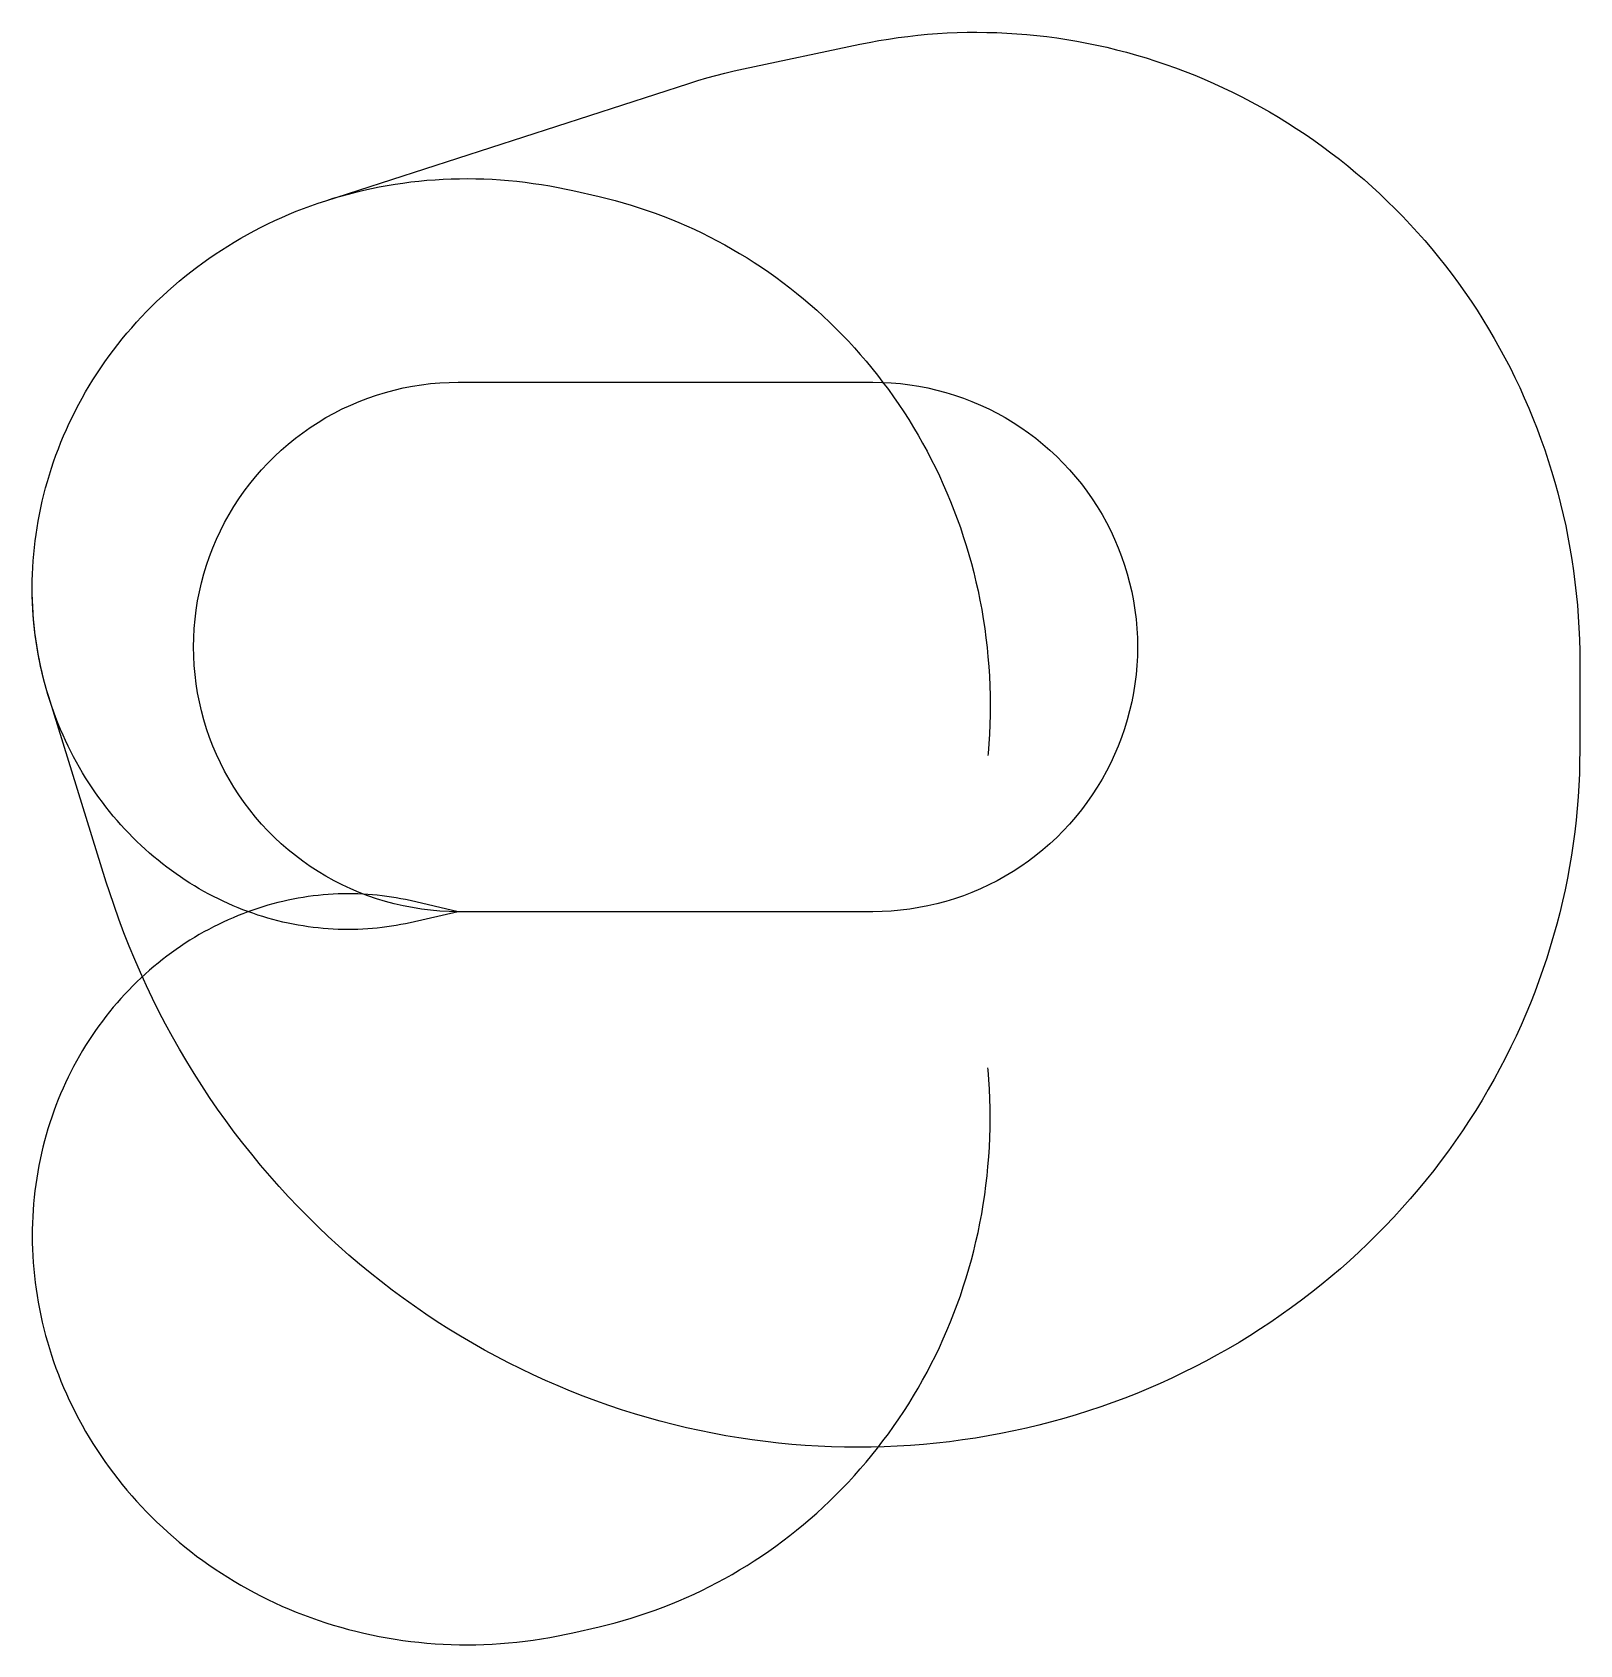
# Model space of a CAD drawing. Header units: metres. Extents: x -24316 to 63997, y -41827 to 50177.
import ezdxf

# ---------------------------------------------------------------- set-up
doc = ezdxf.new("R2010")
doc.units = ezdxf.units.M

msp = doc.modelspace()

# ---------------------------------------------------------------- linework, layer by layer
at = {"layer": 'NorminalTrack', "color": 1}
msp.add_lwpolyline([(0, 0), (0, 0), (-527, 9), (-1054, 37), (-1579, 83), (-2102, 147), (-2623, 229), (-3141, 330), (-3654, 449), (-4164, 585), (-4668, 739), (-5166, 911), (-5659, 1100), (-6144, 1306), (-6622, 1529), (-7092, 1768), (-7553, 2024), (-8005, 2295), (-8447, 2582), (-8879, 2885), (-9300, 3202), (-9710, 3534), (-10108, 3880), (-10493, 4239), (-10866, 4612), (-11226, 4998), (-11571, 5396), (-11903, 5806), (-12221, 6227), (-12523, 6659), (-12810, 7101), (-13082, 7553), (-13337, 8014), (-13577, 8484), (-13800, 8962), (-14006, 9447), (-14194, 9939), (-14366, 10438), (-14520, 10942), (-14657, 11451), (-14775, 11965), (-14876, 12482), (-14958, 13003), (-15023, 13527), (-15069, 14052), (-15096, 14578), (-15105, 15105), (-15096, 15633), (-15069, 16159), (-15023, 16684), (-14958, 17208), (-14876, 17728), (-14775, 18246), (-14657, 18760), (-14520, 19269), (-14366, 19773), (-14194, 20272), (-14006, 20764), (-13800, 21249), (-13577, 21727), (-13337, 22197), (-13082, 22658), (-12810, 23110), (-12523, 23552), (-12221, 23984), (-11903, 24405), (-11571, 24815), (-11226, 25213), (-10866, 25599), (-10493, 25971), (-10108, 26331), (-9710, 26677), (-9300, 27009), (-8879, 27326), (-8447, 27628), (-8005, 27916), (-7553, 28187), (-7092, 28443), (-6622, 28682), (-6144, 28905), (-5659, 29111), (-5166, 29300), (-4668, 29472), (-4164, 29626), (-3654, 29762), (-3141, 29881), (-2623, 29981), (-2102, 30064), (-1579, 30128), (-1054, 30174), (-527, 30202), (0, 30211), (0, 30211), (23655, 30211), (23655, 30211), (24182, 30202), (24708, 30174), (25234, 30128), (25757, 30064), (26278, 29981), (26795, 29881), (27309, 29762), (27818, 29626), (28322, 29472), (28821, 29300), (29313, 29111), (29799, 28905), (30276, 28682), (30746, 28443), (31207, 28187), (31659, 27916), (32101, 27628), (32533, 27326), (32954, 27009), (33364, 26677), (33762, 26331), (34148, 25971), (34521, 25599), (34880, 25213), (35226, 24815), (35558, 24405), (35875, 23984), (36178, 23552), (36465, 23110), (36736, 22658), (36992, 22197), (37231, 21727), (37454, 21249), (37660, 20764), (37849, 20272), (38021, 19773), (38175, 19269), (38311, 18760), (38430, 18246), (38531, 17728), (38613, 17208), (38677, 16684), (38723, 16159), (38751, 15633), (38760, 15105), (38751, 14578), (38723, 14052), (38677, 13527), (38613, 13003), (38531, 12482), (38430, 11965), (38311, 11451), (38175, 10942), (38021, 10438), (37849, 9939), (37660, 9447), (37454, 8962), (37231, 8484), (36992, 8014), (36736, 7553), (36465, 7101), (36178, 6659), (35875, 6227), (35558, 5806), (35226, 5396), (34880, 4998), (34521, 4612), (34148, 4239), (33762, 3880), (33364, 3534), (32954, 3202), (32533, 2885), (32101, 2582), (31659, 2295), (31207, 2024), (30746, 1768), (30276, 1529), (29799, 1306), (29313, 1100), (28821, 911), (28322, 739), (27818, 585), (27309, 449), (26795, 330), (26278, 229), (25757, 147), (25234, 83), (24708, 37), (24182, 9), (23655, 0), (0, 0)], dxfattribs=at)
at = {"layer": 'WindSpiral', "color": 5}
for points in [[(0, 0), (-2747, -629), (-3010, -687), (-3274, -740), (-3540, -789), (-3809, -833), (-4079, -873), (-4350, -908), (-4623, -939), (-4898, -965), (-5174, -986), (-5452, -1003), (-5731, -1014), (-6011, -1021), (-6292, -1023), (-6574, -1020), (-6857, -1012), (-7141, -999), (-7425, -981), (-7711, -959), (-7996, -930), (-8283, -897), (-8570, -859), (-8857, -816), (-9144, -767), (-9431, -713), (-9719, -654), (-10006, -590), (-10293, -520), (-10580, -446), (-10867, -366), (-11153, -280), (-11438, -190), (-11723, -94), (-12007, 7), (-12291, 114), (-12573, 226), (-12854, 343), (-13135, 465), (-13413, 593), (-13691, 726), (-13967, 864), (-14242, 1008), (-14515, 1156), (-14786, 1311), (-15055, 1470), (-15323, 1634), (-15588, 1804), (-15851, 1979), (-16112, 2159), (-16371, 2344), (-16627, 2534), (-16880, 2730), (-17131, 2930), (-17380, 3135), (-17625, 3346), (-17867, 3561), (-18107, 3781), (-18343, 4006), (-18576, 4236), (-18806, 4471), (-19032, 4710), (-19255, 4954), (-19474, 5203), (-19690, 5456), (-19901, 5713), (-20109, 5976), (-20313, 6242), (-20512, 6513), (-20708, 6788), (-20899, 7068), (-21086, 7351), (-21269, 7639), (-21447, 7930), (-21620, 8226), (-21789, 8526), (-21953, 8829), (-22112, 9136), (-22266, 9446), (-22415, 9761), (-22559, 10078), (-22698, 10400), (-22832, 10724), (-22961, 11052), (-23084, 11383), (-23201, 11716), (-23313, 12053), (-23420, 12393), (-23520, 12736), (-23616, 13081), (-23705, 13429), (-23788, 13779), (-23866, 14132), (-23937, 14487), (-24003, 14844), (-24062, 15204), (-24116, 15565), (-24163, 15928), (-24204, 16293), (-24239, 16660), (-24267, 17029), (-24289, 17398), (-24304, 17770), (-24313, 18142), (-24316, 18515), (-24312, 18890), (-24302, 19265), (-24285, 19642), (-24261, 20018), (-24230, 20396), (-24193, 20774), (-24150, 21152), (-24099, 21530), (-24042, 21909), (-23978, 22287), (-23907, 22665), (-23829, 23043), (-23745, 23421), (-23654, 23798), (-23556, 24174), (-23451, 24550), (-23339, 24925), (-23221, 25298), (-23095, 25671), (-22963, 26042), (-22824, 26412), (-22678, 26780), (-22525, 27147), (-22366, 27512), (-22200, 27875), (-22027, 28236), (-21847, 28594), (-21661, 28951), (-21468, 29305), (-21268, 29656), (-21062, 30005), (-20849, 30351), (-20629, 30695), (-20403, 31035), (-20171, 31372), (-19932, 31706), (-19686, 32036), (-19435, 32363), (-19176, 32686), (-18912, 33006), (-18642, 33321), (-18365, 33633), (-18082, 33940), (-17794, 34243), (-17499, 34542), (-17198, 34837), (-16892, 35126), (-16579, 35412), (-16261, 35692), (-15938, 35967), (-15609, 36237), (-15274, 36503), (-14934, 36763), (-14589, 37017), (-14238, 37266), (-13883, 37510), (-13522, 37748), (-13156, 37980), (-12786, 38206), (-12410, 38426), (-12030, 38640), (-11646, 38848), (-11257, 39050), (-10863, 39245), (-10466, 39434), (-10064, 39616), (-9658, 39792), (-9248, 39961), (-8834, 40123), (-8417, 40278), (-7995, 40426), (-7571, 40567), (-7571, 40567), (13152, 47260), (13663, 47420), (14178, 47572), (14696, 47714), (15218, 47848), (15743, 47973), (16268, 48089), (22906, 49488), (23451, 49598), (23999, 49698), (24550, 49790), (25103, 49871), (25658, 49944), (26216, 50006), (26776, 50059), (27337, 50102), (27900, 50136), (28465, 50159), (29031, 50173), (29599, 50177), (30167, 50171), (30736, 50156), (31306, 50130), (31876, 50094), (32447, 50048), (33018, 49992), (33588, 49926), (34159, 49850), (34729, 49764), (35298, 49667), (35867, 49561), (36435, 49445), (37002, 49318), (37567, 49181), (38131, 49034), (38693, 48877), (39254, 48710), (39812, 48533), (40368, 48346), (40922, 48149), (41473, 47942), (42022, 47725), (42567, 47498), (43110, 47261), (43649, 47014), (44185, 46757), (44717, 46491), (45245, 46215), (45769, 45929), (46289, 45633), (46805, 45328), (47316, 45014), (47823, 44690), (48325, 44357), (48821, 44014), (49312, 43662), (49798, 43302), (50279, 42932), (50754, 42553), (51222, 42165), (51685, 41768), (52142, 41363), (52592, 40949), (53035, 40527), (53472, 40096), (53902, 39657), (54325, 39210), (54741, 38754), (55150, 38291), (55551, 37820), (55944, 37341), (56330, 36855), (56707, 36361), (57077, 35860), (57438, 35351), (57791, 34836), (58136, 34313), (58472, 33784), (58799, 33248), (59117, 32705), (59426, 32157), (59727, 31602), (60017, 31040), (60299, 30473), (60571, 29901), (60833, 29322), (61086, 28738), (61329, 28149), (61562, 27555), (61785, 26956), (61997, 26352), (62200, 25744), (62392, 25131), (62574, 24514), (62745, 23892), (62905, 23267), (63055, 22639), (63194, 22006), (63322, 21371), (63440, 20732), (63546, 20090), (63641, 19445), (63725, 18798), (63798, 18149), (63860, 17497), (63910, 16843), (63949, 16188), (63977, 15531), (63993, 14872), (63997, 14276), (63997, 9191), (63992, 8530), (63974, 7869), (63945, 7207), (63905, 6544), (63853, 5882), (63789, 5219), (63713, 4556), (63626, 3894), (63527, 3232), (63417, 2572), (63295, 1912), (63161, 1254), (63015, 596), (62858, -59), (62689, -712), (62508, -1364), (62316, -2013), (62112, -2660), (61896, -3304), (61669, -3945), (61430, -4583), (61180, -5218), (60919, -5849), (60646, -6477), (60362, -7101), (60066, -7720), (59760, -8335), (59442, -8946), (59113, -9552), (58773, -10153), (58422, -10749), (58060, -11339), (57687, -11924), (57304, -12503), (56910, -13076), (56505, -13644), (56090, -14204), (55665, -14759), (55230, -15306), (54784, -15847), (54328, -16381), (53862, -16907), (53387, -17426), (52902, -17937), (52407, -18441), (51903, -18936), (51389, -19423), (50867, -19902), (50335, -20373), (49794, -20835), (49245, -21287), (48687, -21731), (48120, -22166), (47545, -22591), (46962, -23007), (46371, -23414), (45772, -23810), (45166, -24196), (44552, -24573), (43930, -24939), (43301, -25294), (42666, -25640), (42023, -25974), (41374, -26298), (40718, -26610), (40056, -26912), (39388, -27203), (38714, -27482), (38035, -27750), (37350, -28006), (36659, -28250), (35963, -28483), (35263, -28704), (34557, -28913), (33847, -29110), (33133, -29294), (32415, -29467), (31693, -29627), (30967, -29775), (30237, -29910), (29505, -30033), (28769, -30142), (28030, -30240), (27289, -30324), (26546, -30396), (25800, -30454), (25052, -30500), (24303, -30533), (23552, -30552), (22800, -30559), (22047, -30552), (21293, -30533), (20539, -30500), (19784, -30454), (19029, -30394), (18274, -30322), (17520, -30236), (16766, -30136), (16013, -30024), (15261, -29898), (14511, -29759), (13761, -29606), (13014, -29441), (12269, -29262), (11526, -29070), (10785, -28864), (10047, -28646), (9312, -28414), (8581, -28169), (7852, -27911), (7128, -27640), (6407, -27356), (5690, -27060), (4978, -26750), (4270, -26427), (3567, -26092), (2869, -25744), (2177, -25383), (1490, -25010), (808, -24625), (133, -24227), (-536, -23817), (-1199, -23395), (-1856, -22960), (-2505, -22514), (-3147, -22056), (-3783, -21586), (-4410, -21104), (-5030, -20611), (-5642, -20106), (-6246, -19591), (-6842, -19064), (-7429, -18526), (-8007, -17977), (-8577, -17417), (-9137, -16847), (-9688, -16267), (-10229, -15676), (-10761, -15075), (-11283, -14464), (-11794, -13843), (-12296, -13213), (-12787, -12573), (-13267, -11924), (-13737, -11265), (-14195, -10598), (-14643, -9922), (-15079, -9238), (-15503, -8545), (-15916, -7844), (-16318, -7134), (-16707, -6418), (-17084, -5693), (-17449, -4961), (-17801, -4222), (-18141, -3476), (-18469, -2723), (-18783, -1964), (-19085, -1198), (-19373, -426), (-19649, 351), (-19911, 1135), (-20088, 1691), (-23378, 12258), (-23481, 12599), (-23578, 12944), (-23670, 13291), (-23756, 13640), (-23836, 13992), (-23910, 14346), (-23978, 14702), (-24040, 15061), (-24095, 15422), (-24145, 15784), (-24188, 16148), (-24226, 16515), (-24256, 16882), (-24281, 17251), (-24299, 17622), (-24311, 17994), (-24316, 18367), (-24316, 18477)], [(0, 0), (-2747, -629), (-3010, -687), (-3274, -740), (-3540, -789), (-3809, -833), (-4079, -873), (-4350, -908), (-4623, -939), (-4898, -965), (-5174, -986), (-5452, -1003), (-5731, -1014), (-6011, -1021), (-6292, -1023), (-6574, -1020), (-6857, -1012), (-7141, -999), (-7425, -981), (-7711, -959), (-7996, -930), (-8283, -897), (-8570, -859), (-8857, -816), (-9144, -767), (-9431, -713), (-9719, -654), (-10006, -590), (-10293, -520), (-10580, -446), (-10867, -366), (-11153, -280), (-11438, -190), (-11723, -94), (-12007, 7), (-12291, 114), (-12573, 226), (-12854, 343), (-13135, 465), (-13413, 593), (-13691, 726), (-13967, 864), (-14242, 1008), (-14515, 1156), (-14786, 1311), (-15055, 1470), (-15323, 1634), (-15588, 1804), (-15851, 1979), (-16112, 2159), (-16371, 2344), (-16627, 2534), (-16880, 2730), (-17131, 2930), (-17380, 3135), (-17625, 3346), (-17867, 3561), (-18107, 3781), (-18343, 4006), (-18576, 4236), (-18806, 4471), (-19032, 4710), (-19255, 4954), (-19474, 5203), (-19690, 5456), (-19901, 5713), (-20109, 5976), (-20313, 6242), (-20512, 6513), (-20708, 6788), (-20899, 7068), (-21086, 7351), (-21269, 7639), (-21447, 7930), (-21620, 8226), (-21789, 8526), (-21953, 8829), (-22112, 9136), (-22266, 9446), (-22415, 9761), (-22559, 10078), (-22698, 10400), (-22832, 10724), (-22961, 11052), (-23084, 11383), (-23201, 11716), (-23313, 12053), (-23420, 12393), (-23520, 12736), (-23616, 13081), (-23705, 13429), (-23788, 13779), (-23866, 14132), (-23937, 14487), (-24003, 14844), (-24062, 15204), (-24116, 15565), (-24163, 15928), (-24204, 16293), (-24239, 16660), (-24267, 17029), (-24289, 17398), (-24304, 17770), (-24313, 18142), (-24316, 18515), (-24312, 18890), (-24302, 19265), (-24285, 19642), (-24261, 20018), (-24230, 20396), (-24193, 20774), (-24150, 21152), (-24099, 21530), (-24042, 21909), (-23978, 22287), (-23907, 22665), (-23829, 23043), (-23745, 23421), (-23654, 23798), (-23556, 24174), (-23451, 24550), (-23339, 24925), (-23221, 25298), (-23095, 25671), (-22963, 26042), (-22824, 26412), (-22678, 26780), (-22525, 27147), (-22366, 27512), (-22200, 27875), (-22027, 28236), (-21847, 28594), (-21661, 28951), (-21468, 29305), (-21268, 29656), (-21062, 30005), (-20849, 30351), (-20629, 30695), (-20403, 31035), (-20171, 31372), (-19932, 31706), (-19686, 32036), (-19435, 32363), (-19176, 32686), (-18912, 33006), (-18642, 33321), (-18365, 33633), (-18082, 33940), (-17794, 34243), (-17499, 34542), (-17198, 34837), (-16892, 35126), (-16579, 35412), (-16261, 35692), (-15938, 35967), (-15609, 36237), (-15274, 36503), (-14934, 36763), (-14589, 37017), (-14238, 37266), (-13883, 37510), (-13522, 37748), (-13156, 37980), (-12786, 38206), (-12410, 38426), (-12030, 38640), (-11646, 38848), (-11257, 39050), (-10863, 39245), (-10466, 39434), (-10064, 39616), (-9658, 39792), (-9248, 39961), (-8834, 40123), (-8417, 40278), (-7995, 40426), (-7571, 40567), (-7143, 40702), (-6712, 40828), (-6277, 40948), (-5840, 41060), (-5400, 41165), (-4957, 41263), (-4511, 41353), (-4063, 41435), (-3612, 41509), (-3159, 41576), (-2704, 41635), (-2247, 41686), (-1789, 41730), (-1328, 41765), (-866, 41793), (-402, 41812), (62, 41823), (528, 41827), (995, 41822), (1463, 41809), (1932, 41787), (2401, 41758), (2870, 41720), (3340, 41674), (3810, 41620), (4280, 41557), (4750, 41486), (5220, 41406), (5689, 41318), (6157, 41222), (6529, 41140), (8028, 40797), (8489, 40687), (8949, 40569), (9408, 40442), (9866, 40308), (10322, 40165), (10777, 40013), (11229, 39854), (11680, 39686), (12129, 39510), (12576, 39326), (13021, 39134), (13463, 38933), (13902, 38725), (14338, 38508), (14772, 38283), (15202, 38051), (15630, 37810), (16054, 37561), (16474, 37305), (16891, 37040), (17303, 36768), (17712, 36488), (18117, 36201), (18518, 35905), (18914, 35602), (19305, 35292), (19692, 34974), (20074, 34649), (20452, 34317), (20824, 33977), (21190, 33630), (21552, 33276), (21908, 32915), (22258, 32548), (22602, 32173), (22941, 31792), (23274, 31404), (23600, 31009), (23920, 30608), (24234, 30201), (24541, 29788), (24841, 29368), (25135, 28942), (25422, 28511), (25701, 28073), (25974, 27630), (26239, 27182), (26497, 26728), (26748, 26268), (26991, 25804), (27226, 25334), (27453, 24859), (27673, 24380), (27885, 23895), (28088, 23407), (28283, 22913), (28470, 22416), (28649, 21914), (28819, 21409), (28981, 20899), (29134, 20386), (29278, 19869), (29414, 19349), (29540, 18825), (29658, 18298), (29767, 17769), (29867, 17236), (29957, 16701), (30038, 16163), (30111, 15623), (30173, 15081), (30227, 14536), (30271, 13990), (30305, 13442), (30330, 12893), (30346, 12342), (30351, 11790), (30348, 11237), (30334, 10683), (30311, 10129), (30278, 9573), (30235, 9018), (30225, 8904)], [(0, 0), (-2747, 629), (-3010, 687), (-3274, 740), (-3540, 789), (-3809, 833), (-4079, 873), (-4350, 908), (-4623, 939), (-4898, 965), (-5174, 986), (-5452, 1003), (-5731, 1014), (-6011, 1021), (-6292, 1023), (-6574, 1020), (-6857, 1012), (-7141, 999), (-7425, 981), (-7711, 959), (-7996, 930), (-8283, 897), (-8570, 859), (-8857, 816), (-9144, 767), (-9431, 713), (-9719, 654), (-10006, 590), (-10293, 520), (-10580, 446), (-10867, 366), (-11153, 280), (-11438, 190), (-11723, 94), (-12007, -7), (-12291, -114), (-12573, -226), (-12854, -343), (-13135, -465), (-13413, -593), (-13691, -726), (-13967, -864), (-14242, -1008), (-14515, -1156), (-14786, -1311), (-15055, -1470), (-15323, -1634), (-15588, -1804), (-15851, -1979), (-16112, -2159), (-16371, -2344), (-16627, -2534), (-16880, -2730), (-17131, -2930), (-17380, -3135), (-17625, -3346), (-17867, -3561), (-18107, -3781), (-18343, -4006), (-18576, -4236), (-18806, -4471), (-19032, -4710), (-19255, -4954), (-19474, -5203), (-19690, -5456), (-19901, -5713), (-20109, -5976), (-20313, -6242), (-20512, -6513), (-20708, -6788), (-20899, -7068), (-21086, -7351), (-21269, -7639), (-21447, -7930), (-21620, -8226), (-21789, -8526), (-21953, -8829), (-22112, -9136), (-22266, -9446), (-22415, -9761), (-22559, -10078), (-22698, -10400), (-22832, -10724), (-22961, -11052), (-23084, -11383), (-23201, -11716), (-23313, -12053), (-23420, -12393), (-23520, -12736), (-23616, -13081), (-23705, -13429), (-23788, -13779), (-23866, -14132), (-23937, -14487), (-24003, -14844), (-24062, -15204), (-24116, -15565), (-24163, -15928), (-24204, -16293), (-24239, -16660), (-24267, -17029), (-24289, -17398), (-24304, -17770), (-24313, -18142), (-24316, -18515), (-24312, -18890), (-24302, -19265), (-24285, -19642), (-24261, -20018), (-24230, -20396), (-24193, -20774), (-24150, -21152), (-24099, -21530), (-24042, -21909), (-23978, -22287), (-23907, -22665), (-23829, -23043), (-23745, -23421), (-23654, -23798), (-23556, -24174), (-23451, -24550), (-23339, -24925), (-23221, -25298), (-23095, -25671), (-22963, -26042), (-22824, -26412), (-22678, -26780), (-22525, -27147), (-22366, -27512), (-22200, -27875), (-22027, -28236), (-21847, -28594), (-21661, -28951), (-21468, -29305), (-21268, -29656), (-21062, -30005), (-20849, -30351), (-20629, -30695), (-20403, -31035), (-20171, -31372), (-19932, -31706), (-19686, -32036), (-19435, -32363), (-19176, -32686), (-18912, -33006), (-18642, -33321), (-18365, -33633), (-18082, -33940), (-17794, -34243), (-17499, -34542), (-17198, -34837), (-16892, -35126), (-16579, -35412), (-16261, -35692), (-15938, -35967), (-15609, -36237), (-15274, -36503), (-14934, -36763), (-14589, -37017), (-14238, -37266), (-13883, -37510), (-13522, -37748), (-13156, -37980), (-12786, -38206), (-12410, -38426), (-12030, -38640), (-11646, -38848), (-11257, -39050), (-10863, -39245), (-10466, -39434), (-10064, -39616), (-9658, -39792), (-9248, -39961), (-8834, -40123), (-8417, -40278), (-7995, -40426), (-7571, -40567), (-7143, -40702), (-6712, -40828), (-6277, -40948), (-5840, -41060), (-5400, -41165), (-4957, -41263), (-4511, -41353), (-4063, -41435), (-3612, -41509), (-3159, -41576), (-2704, -41635), (-2247, -41686), (-1789, -41730), (-1328, -41765), (-866, -41793), (-402, -41812), (62, -41823), (528, -41827), (995, -41822), (1463, -41809), (1932, -41787), (2401, -41758), (2870, -41720), (3340, -41674), (3810, -41620), (4280, -41557), (4750, -41486), (5220, -41406), (5689, -41318), (6157, -41222), (6529, -41140), (8028, -40797), (8489, -40687), (8949, -40569), (9408, -40442), (9866, -40308), (10322, -40165), (10777, -40013), (11229, -39854), (11680, -39686), (12129, -39510), (12576, -39326), (13021, -39134), (13463, -38933), (13902, -38725), (14338, -38508), (14772, -38283), (15202, -38051), (15630, -37810), (16054, -37561), (16474, -37305), (16891, -37040), (17303, -36768), (17712, -36488), (18117, -36201), (18518, -35905), (18914, -35602), (19305, -35292), (19692, -34974), (20074, -34649), (20452, -34317), (20824, -33977), (21190, -33630), (21552, -33276), (21908, -32915), (22258, -32548), (22602, -32173), (22941, -31792), (23274, -31404), (23600, -31009), (23920, -30608), (24234, -30201), (24541, -29788), (24841, -29368), (25135, -28942), (25422, -28511), (25701, -28073), (25974, -27630), (26239, -27182), (26497, -26728), (26748, -26268), (26991, -25804), (27226, -25334), (27453, -24859), (27673, -24380), (27885, -23895), (28088, -23407), (28283, -22913), (28470, -22416), (28649, -21914), (28819, -21409), (28981, -20899), (29134, -20386), (29278, -19869), (29414, -19349), (29540, -18825), (29658, -18298), (29767, -17769), (29867, -17236), (29957, -16701), (30038, -16163), (30111, -15623), (30173, -15081), (30227, -14536), (30271, -13990), (30305, -13442), (30330, -12893), (30346, -12342), (30351, -11790), (30348, -11237), (30334, -10683), (30311, -10129), (30278, -9573), (30235, -9018), (30225, -8904)]]:
    msp.add_lwpolyline(points, dxfattribs=at)

doc.saveas('drawing.dxf')
